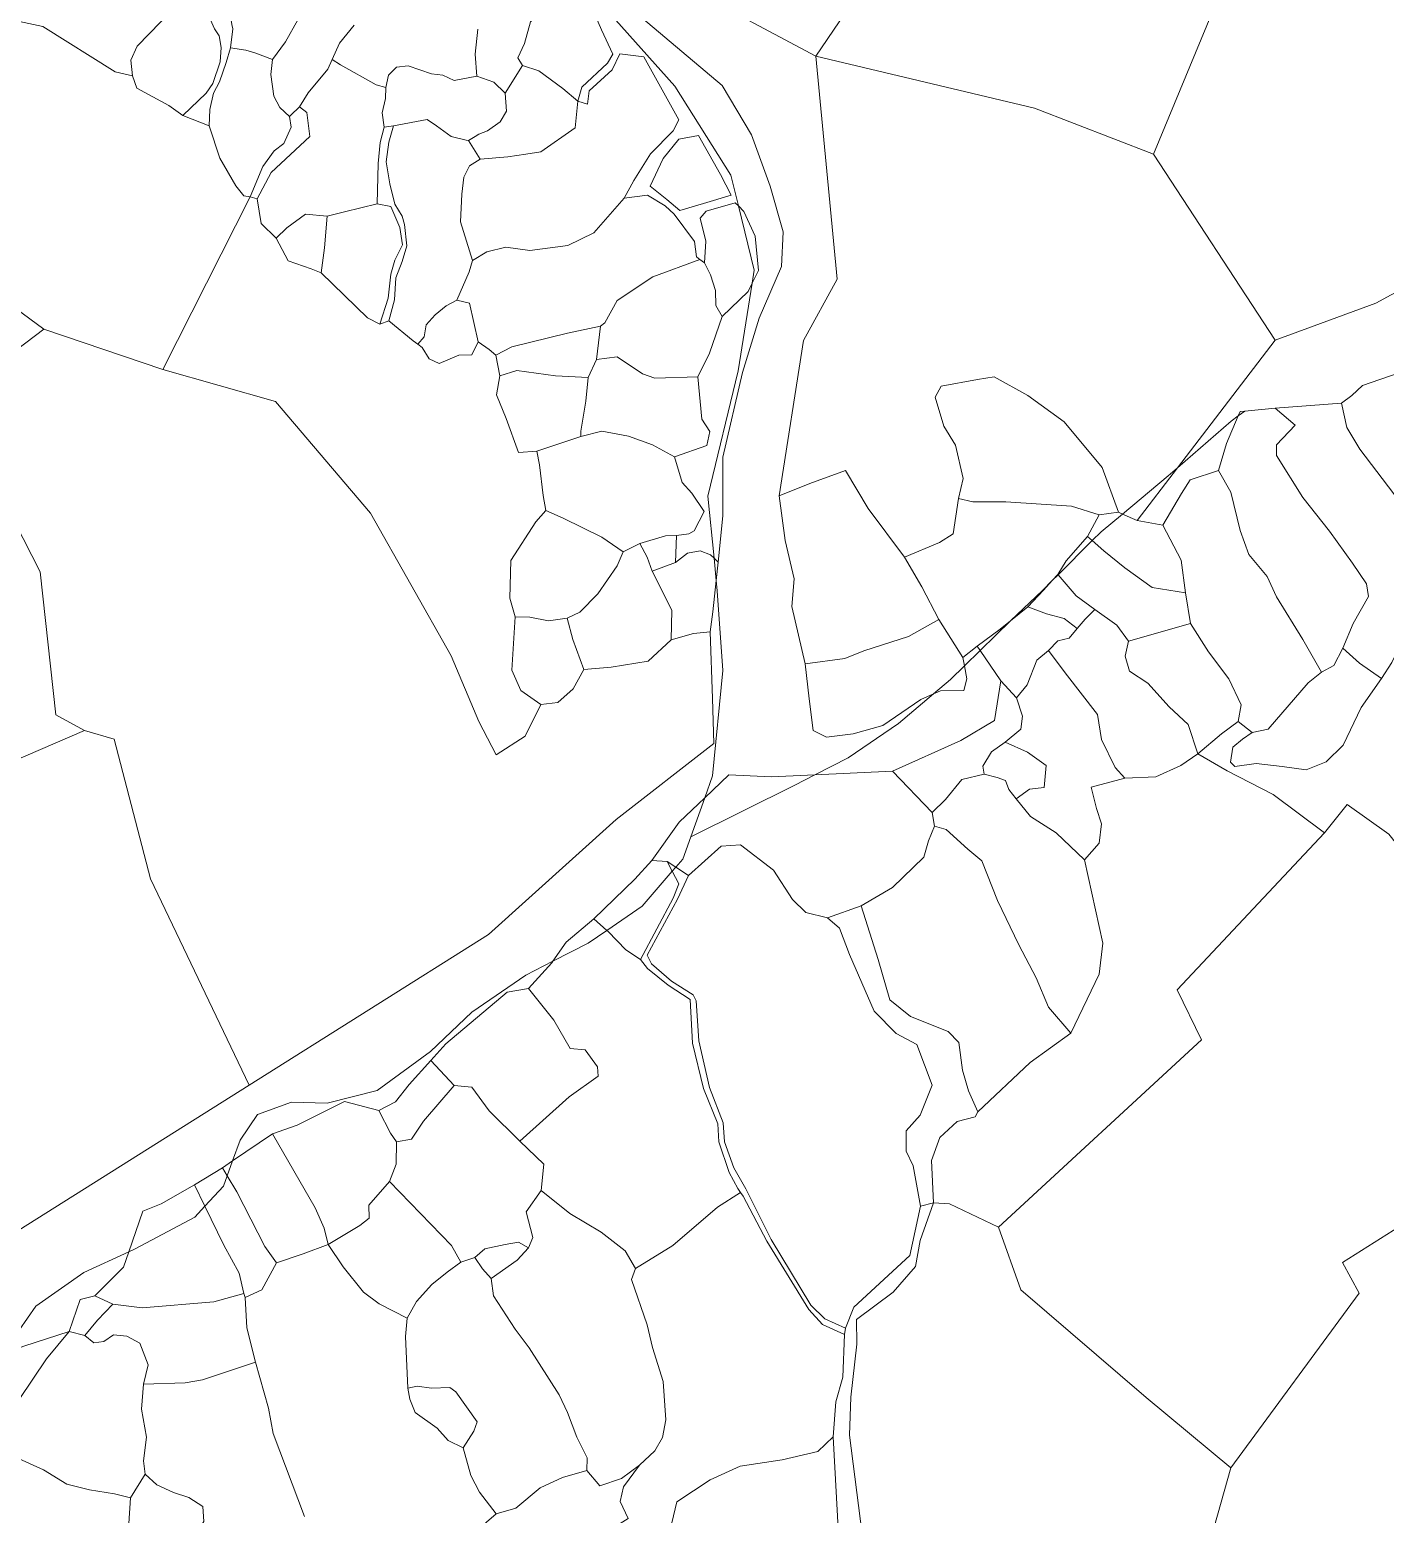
# Model space of a CAD drawing. Header units: metres. Extents: x 542555 to 550520, y 1840485 to 1846995.
# Drawn here: x 546544 to 546737.5, y 1842591.7 to 1842803.5 of the extents above; entities that cross this region are included whole.
import ezdxf

# ---------------------------------------------------------------- set-up
doc = ezdxf.new("R2010")
doc.units = ezdxf.units.M
doc.header["$MEASUREMENT"] = 0
doc.layers.add('Level 30', color=7, linetype='Continuous', lineweight=0)

msp = doc.modelspace()

# ---------------------------------------------------------------- linework, layer by layer
at = {"layer": 'Level 30', "color": 7, "linetype": 'Continuous', "lineweight": 0, "flags": 128}
for points in [[(546668.52, 1842842.14), (546677.95, 1842831.75), (546656.25, 1842799.75), (546619.41, 1842819.42), (546621.26, 1842825.51), (546620.38, 1842830.63), (546609.66, 1842841.12), (546604.89, 1842839.62), (546606.81, 1842849.81), (546633.15, 1842874.03), (546639.4, 1842874.25), (546668.52, 1842842.14)], [(546677.95, 1842831.75), (546695.7, 1842830.9), (546721.05, 1842825.86), (546704.47, 1842785.8), (546687.45, 1842792.35), (546656.25, 1842799.75), (546677.95, 1842831.75)], [(546721.05, 1842825.86), (546761.0459, 1842782.5627), (546762.12, 1842781.4), (546760.23, 1842778.81), (546754.29, 1842774.36), (546746.5999, 1842770.1619), (546736.21, 1842764.49), (546721.84, 1842759.22), (546704.47, 1842785.8), (546721.05, 1842825.86)], [(546573.02, 1842803.67), (546572.69, 1842800.96), (546572.09, 1842798.87), (546571.15, 1842796.1), (546570.26, 1842794.5), (546569.75, 1842792.13), (546569.64, 1842789.84), (546565.88, 1842791.3), (546569.25, 1842794.48), (546570.2, 1842795.86), (546571.24, 1842798.94), (546571.35, 1842800.99), (546571.08, 1842802.65), (546570.43, 1842803.68), (546569.67, 1842805.36), (546566.13, 1842808.18), (546566.97, 1842809.79), (546569.02, 1842807.89), (546570.18, 1842806.65), (546572.79, 1842804.88), (546572.9, 1842804.28), (546573.02, 1842803.67)], [(546622.86, 1842795.34), (546622.3, 1842793.35), (546620.16, 1842795.14), (546616.71, 1842797.67), (546614.39, 1842798.44), (546613.72, 1842799.52), (546614.68, 1842801.55), (546615.53, 1842804.64), (546618.7, 1842807.75), (546620.37, 1842808.84), (546622.36, 1842808.52), (546624.39, 1842806.47), (546625.66, 1842803.5), (546627.3, 1842800.04), (546626.51, 1842798.75), (546622.86, 1842795.34)], [(546566.13, 1842808.18), (546569.67, 1842805.36), (546570.43, 1842803.68), (546571.08, 1842802.65), (546571.35, 1842800.99), (546571.24, 1842798.94), (546570.2, 1842795.86), (546569.25, 1842794.48), (546565.88, 1842791.3), (546563.91, 1842792.71), (546559.34, 1842795.19), (546558.71, 1842796.96), (546558.48, 1842799.21), (546559.38, 1842801.19), (546566.13, 1842808.18)], [(546575.52, 1842779.71), (546563.04, 1842755.05), (546546.06, 1842760.79), (546540.08, 1842765.22), (546529.85, 1842776.9), (546531.8, 1842799.64), (546538.54, 1842805.58), (546545.94, 1842804.02), (546556.25, 1842797.54), (546558.71, 1842796.96), (546559.34, 1842795.19), (546563.91, 1842792.71), (546565.88, 1842791.3), (546569.64, 1842789.84), (546571.16, 1842785.19), (546573.48, 1842781.25), (546574.62, 1842779.84), (546575.52, 1842779.71)], [(546581.14, 1842791.14), (546581.37, 1842789.63), (546580.32, 1842787.29), (546578.93, 1842786.26), (546577.31, 1842784.01), (546575.52, 1842779.71), (546574.62, 1842779.84), (546573.48, 1842781.25), (546571.16, 1842785.19), (546569.64, 1842789.84), (546569.75, 1842792.13), (546570.26, 1842794.5), (546571.15, 1842796.1), (546572.09, 1842798.87), (546572.69, 1842800.96), (546574.89, 1842800.62), (546576.31, 1842800.19), (546578.68, 1842799.31), (546578.44, 1842797.15), (546578.88, 1842794.06), (546579.73, 1842792.45), (546581.14, 1842791.14)], [(546622.3, 1842793.35), (546623.67, 1842792.93), (546623.91, 1842794.83), (546627.19, 1842797.83), (546628.29, 1842800.09), (546631.7, 1842799.67), (546636.71, 1842790.66), (546635.88, 1842789.1), (546632.66, 1842785.82), (546630.27, 1842782.02), (546628.89, 1842779.51), (546624.58, 1842774.54), (546620.84, 1842772.74), (546615.41, 1842772.02), (546612, 1842772.5), (546609.3, 1842771.84), (546607.27, 1842770.62), (546605.55, 1842776.13), (546605.72, 1842780.07), (546606.03, 1842782.5), (546606.82, 1842784.09), (546608.35, 1842785.04), (546612.3, 1842785.4), (546614.87, 1842785.76), (546616.99, 1842786.11), (546621.9, 1842789.52), (546622.3, 1842793.35)], [(546531.8, 1842799.64), (546529.85, 1842776.9), (546540.08, 1842765.22), (546546.06, 1842760.79), (546539.3, 1842755.7), (546531.34, 1842746.21), (546518.7, 1842739.47), (546504.53, 1842735.16), (546497.42, 1842749.48), (546482.52, 1842766.49), (546501.78, 1842782.32), (546508.56, 1842788.26), (546531.8, 1842799.64)], [(546587.23, 1842799.3), (546588.41, 1842798.54), (546593.5, 1842795.69), (546594.89, 1842795.28), (546594.84, 1842793.71), (546594.36, 1842791.69), (546594.62, 1842789.65), (546594.05, 1842787.45), (546593.77, 1842784.43), (546593.66, 1842778.68), (546588.98, 1842777.56), (546586.52, 1842776.92), (546583.41, 1842777.21), (546580.74, 1842775.27), (546579.2, 1842773.77), (546577.08, 1842775.86), (546576.53, 1842779.39), (546578.49, 1842783.15), (546584.05, 1842788.3), (546583.6, 1842791.71), (546582.54, 1842792.53), (546583.8, 1842794.53), (546586.62, 1842797.93), (546587.23, 1842799.3)], [(546607.65, 1842788.29), (546606.7, 1842787.74), (546606.33, 1842787.76), (546604.19, 1842788.32), (546602.13, 1842789.84), (546600.78, 1842790.72), (546595.98, 1842789.84), (546594.62, 1842789.65), (546594.36, 1842791.69), (546594.84, 1842793.71), (546594.89, 1842795.28), (546595.27, 1842797.03), (546596.41, 1842798.18), (546598.05, 1842798.36), (546601.4, 1842797.22), (546603.02, 1842797.06), (546604.62, 1842796.29), (546607.86, 1842796.89), (546610.27, 1842796.03), (546611.89, 1842794.49), (546612.09, 1842791.91), (546611.19, 1842790.41), (546609.4, 1842789.11), (546608.14, 1842788.61), (546607.65, 1842788.29)], [(546612.3, 1842785.4), (546608.35, 1842785.04), (546606.7, 1842787.74), (546607.65, 1842788.29), (546608.14, 1842788.61), (546609.4, 1842789.11), (546611.19, 1842790.41), (546612.09, 1842791.91), (546611.89, 1842794.49), (546614.39, 1842798.44), (546616.71, 1842797.67), (546620.16, 1842795.14), (546622.3, 1842793.35), (546621.9, 1842789.52), (546616.99, 1842786.11), (546614.87, 1842785.76), (546612.3, 1842785.4)], [(546721.84, 1842759.22), (546707.8926, 1842741.0126), (546706.57, 1842739.86), (546700.0158, 1842734.413), (546699.45, 1842734.66), (546697.12, 1842741.06), (546691.72, 1842747.57), (546686.51, 1842751.32), (546681.72, 1842754.02), (546679.31, 1842753.64), (546674.14, 1842752.65), (546673.3, 1842751.1), (546674.52, 1842746.97), (546676.19, 1842744.26), (546677.3, 1842739.51), (546676.62, 1842736.64), (546675.84, 1842731.59), (546673.89, 1842730.36), (546668.92, 1842728.28), (546663.74, 1842735.21), (546660.5, 1842740.64), (546655.4, 1842738.77), (546651.01, 1842737), (546654.51, 1842759.18), (546659.32, 1842767.93), (546656.25, 1842799.75), (546687.45, 1842792.35), (546704.47, 1842785.8), (546721.84, 1842759.22)], [(546578.49, 1842783.15), (546576.53, 1842779.39), (546575.52, 1842779.71), (546577.31, 1842784.01), (546578.93, 1842786.26), (546580.32, 1842787.29), (546581.37, 1842789.63), (546581.14, 1842791.14), (546581.34, 1842791.36), (546582.54, 1842792.53), (546583.6, 1842791.71), (546584.05, 1842788.3), (546578.49, 1842783.15)], [(546595.98, 1842789.84), (546595.29, 1842787.5), (546594.93, 1842784.67), (546595.45, 1842781.56), (546596.15, 1842778.65), (546597.2, 1842776.95), (546597.52, 1842775.73), (546597.88, 1842772.69), (546597.21, 1842770.44), (546596.32, 1842768.11), (546596.13, 1842765), (546595.3, 1842761.98), (546594.01, 1842761.53), (546595.19, 1842765.22), (546595.57, 1842768.65), (546596.17, 1842770.64), (546597.26, 1842772.84), (546596.87, 1842775.32), (546595.58, 1842778.32), (546593.66, 1842778.68), (546593.77, 1842784.43), (546594.05, 1842787.45), (546594.62, 1842789.65), (546595.98, 1842789.84)], [(546606.7, 1842787.74), (546608.35, 1842785.04), (546606.82, 1842784.09), (546606.03, 1842782.5), (546605.72, 1842780.07), (546605.55, 1842776.13), (546607.27, 1842770.62), (546606.75, 1842769), (546605, 1842764.96), (546603.48, 1842764.14), (546601.94, 1842762.86), (546600.65, 1842761.41), (546600.34, 1842759.71), (546599.43, 1842758.66), (546598.79, 1842759.12), (546595.3, 1842761.98), (546596.13, 1842765), (546596.32, 1842768.11), (546597.21, 1842770.44), (546597.88, 1842772.69), (546597.52, 1842775.73), (546597.2, 1842776.95), (546596.15, 1842778.65), (546595.45, 1842781.56), (546594.93, 1842784.67), (546595.29, 1842787.5), (546595.98, 1842789.84), (546600.78, 1842790.72), (546602.13, 1842789.84), (546604.19, 1842788.32), (546606.33, 1842787.76), (546606.7, 1842787.74)], [(546642.64, 1842782.89), (546644.17, 1842779.93), (546640.2, 1842778.72), (546636.83, 1842777.73), (546634.99, 1842779.29), (546632.61, 1842781.21), (546634.46, 1842785.16), (546636.69, 1842787.91), (546639.49, 1842788.46), (546642.64, 1842782.89)], [(546612.6, 1842722.39), (546613.33, 1842719.76), (546612.86, 1842712.14), (546614.17, 1842709.21), (546617.02, 1842707.23), (546614.78, 1842702.71), (546610.64, 1842700.05), (546608.15, 1842704.8), (546604.18, 1842714.18), (546592.69, 1842734.56), (546579.13, 1842750.49), (546563.04, 1842755.05), (546575.52, 1842779.71), (546576.53, 1842779.39), (546577.08, 1842775.86), (546579.2, 1842773.77), (546580.92, 1842770.56), (546584.22, 1842769.39), (546585.63, 1842768.84), (546592.28, 1842762.44), (546594.01, 1842761.53), (546595.3, 1842761.98), (546598.79, 1842759.12), (546599.43, 1842758.66), (546600.07, 1842758.19), (546601.06, 1842756.55), (546602.51, 1842755.92), (546605.31, 1842757.11), (546607.14, 1842757.14), (546608.06, 1842758.98), (546609.63, 1842757.92), (546610.58, 1842757.09), (546611.14, 1842754.15), (546610.69, 1842751.42), (546612.03, 1842748.06), (546613.81, 1842743.2), (546616.43, 1842743.39), (546616.82, 1842741.43), (546617.35, 1842737.05), (546617.72, 1842734.94), (546616.28, 1842733.31), (546612.74, 1842727.79), (546612.6, 1842722.39)], [(546626.13, 1842761.72), (546625.5, 1842761.24), (546620.82, 1842760.21), (546612.87, 1842758.27), (546610.58, 1842757.09), (546609.63, 1842757.92), (546608.06, 1842758.98), (546606.84, 1842764.53), (546605, 1842764.96), (546606.75, 1842769), (546607.27, 1842770.62), (546609.3, 1842771.84), (546612, 1842772.5), (546615.41, 1842772.02), (546620.84, 1842772.74), (546624.58, 1842774.54), (546628.89, 1842779.51), (546632.23, 1842779.94), (546634.74, 1842778.39), (546636.05, 1842777.22), (546638.95, 1842773.3), (546639.21, 1842771.11), (546639.72, 1842770.72), (546632.99, 1842768.26), (546627.92, 1842764.88), (546626.13, 1842761.72)], [(546647.46, 1842769.21), (546647.1609, 1842767.3424), (546646.58, 1842766.2), (546642.89, 1842762.62), (546641.99, 1842764.17), (546641.93, 1842766.34), (546641.23, 1842768.57), (546640.35, 1842770.28), (546640.56, 1842773.38), (546639.74, 1842776.64), (546640.58, 1842777.66), (546644.76, 1842778.84), (546645.1963, 1842778.4072), (546647.46, 1842769.21)], [(546579.2, 1842773.77), (546580.74, 1842775.27), (546583.41, 1842777.21), (546586.52, 1842776.92), (546586.11, 1842772.42), (546585.63, 1842768.84), (546584.22, 1842769.39), (546580.92, 1842770.56), (546579.2, 1842773.77)], [(546593.66, 1842778.68), (546595.58, 1842778.32), (546596.87, 1842775.32), (546597.26, 1842772.84), (546596.17, 1842770.64), (546595.57, 1842768.65), (546595.19, 1842765.22), (546594.01, 1842761.53), (546592.28, 1842762.44), (546585.63, 1842768.84), (546586.11, 1842772.42), (546586.52, 1842776.92), (546588.98, 1842777.56), (546593.66, 1842778.68)], [(546648.08, 1842769.15), (546647.1609, 1842767.3424), (546647.46, 1842769.21), (546645.1963, 1842778.4072), (546646, 1842777.61), (546647.58, 1842774.09), (546648.08, 1842769.15)], [(546641.06, 1842757.36), (546639.39, 1842754.02), (546633.27, 1842753.81), (546631.53, 1842754.43), (546627.9, 1842756.86), (546624.94, 1842756.49), (546625.5, 1842761.24), (546626.13, 1842761.72), (546627.92, 1842764.88), (546632.99, 1842768.26), (546639.72, 1842770.72), (546640.35, 1842770.28), (546641.23, 1842768.57), (546641.93, 1842766.34), (546641.99, 1842764.17), (546642.89, 1842762.62), (546641.06, 1842757.36)], [(546642.89, 1842762.62), (546646.58, 1842766.2), (546647.1609, 1842767.3424), (546645.16, 1842754.85), (546640.85, 1842736.95), (546641.7213, 1842728.1059), (546641.21, 1842728.58), (546639.76, 1842729.16), (546637.93, 1842728.82), (546636.21, 1842727.51), (546636.39, 1842731.34), (546638.12, 1842731.58), (546638.87, 1842732), (546640.34, 1842734.77), (546638.57, 1842737.39), (546637.18, 1842738.94), (546636.09, 1842742.58), (546640.71, 1842744.2), (546641.11, 1842746.21), (546639.96, 1842747.98), (546639.39, 1842754.02), (546641.06, 1842757.36), (546642.89, 1842762.62)], [(546600.07, 1842758.19), (546599.43, 1842758.66), (546600.34, 1842759.71), (546600.65, 1842761.41), (546601.94, 1842762.86), (546603.48, 1842764.14), (546605, 1842764.96), (546606.84, 1842764.53), (546608.06, 1842758.98), (546607.14, 1842757.14), (546605.31, 1842757.11), (546602.51, 1842755.92), (546601.06, 1842756.55), (546600.07, 1842758.19)], [(546625.5, 1842761.24), (546624.94, 1842756.49), (546623.76, 1842753.88), (546619.08, 1842754.15), (546613.56, 1842754.9), (546611.14, 1842754.15), (546610.58, 1842757.09), (546612.87, 1842758.27), (546620.82, 1842760.21), (546625.5, 1842761.24)], [(546640.71, 1842744.2), (546636.09, 1842742.58), (546632.94, 1842744.27), (546629.53, 1842745.55), (546625.71, 1842746.22), (546622.73, 1842745.5), (546622.73, 1842746.26), (546623.42, 1842750.51), (546623.76, 1842753.88), (546624.94, 1842756.49), (546627.9, 1842756.86), (546631.53, 1842754.43), (546633.27, 1842753.81), (546639.39, 1842754.02), (546639.96, 1842747.98), (546641.11, 1842746.21), (546640.71, 1842744.2)], [(546611.14, 1842754.15), (546613.56, 1842754.9), (546619.08, 1842754.15), (546623.76, 1842753.88), (546623.42, 1842750.51), (546622.73, 1842746.26), (546622.73, 1842745.5), (546616.43, 1842743.39), (546613.81, 1842743.2), (546612.03, 1842748.06), (546610.69, 1842751.42), (546611.14, 1842754.15)], [(546699.45, 1842734.66), (546696.68, 1842734.3), (546692.77, 1842735.56), (546683.39, 1842736.18), (546678.68, 1842736.18), (546676.62, 1842736.64), (546677.3, 1842739.51), (546676.19, 1842744.26), (546674.52, 1842746.97), (546673.3, 1842751.1), (546674.14, 1842752.65), (546679.31, 1842753.64), (546681.72, 1842754.02), (546686.51, 1842751.32), (546691.72, 1842747.57), (546697.12, 1842741.06), (546699.45, 1842734.66)], [(546743.22, 1842717.67), (546741.21, 1842718.72), (546741.93, 1842723.76), (546743.8, 1842730.41), (546738.77, 1842737.31), (546733.92, 1842743.69), (546732.04, 1842746.75), (546731.3, 1842750.22), (546732.75, 1842751.33), (546734.29, 1842752.77), (546739.38, 1842754.5), (546739.73, 1842752.18), (546740.76, 1842749.79), (546744.34, 1842745.52), (546747.07, 1842740.24), (546750.17, 1842734.94), (546748.25, 1842732.18), (546748.21, 1842726.94), (546747.91, 1842724.13), (546745.82, 1842719.39), (546743.22, 1842717.67)], [(546732.95, 1842718.79), (546731.49, 1842715.28), (546730.19, 1842712.81), (546728.43, 1842711.86), (546725.76, 1842716.53), (546722.03, 1842722.62), (546720.68, 1842725.51), (546718.06, 1842728.65), (546716.83, 1842732.05), (546715.48, 1842737.55), (546713.73, 1842740.65), (546714.86, 1842744.47), (546716.5586, 1842748.4219), (546717.4729, 1842749.0926), (546721.83, 1842749.51), (546724.66, 1842747.11), (546721.99, 1842744.27), (546722.01, 1842742.75), (546725.78, 1842736.77), (546729.58, 1842731.98), (546732.85, 1842727.4), (546734.85, 1842724.45), (546735.13, 1842722.66), (546732.95, 1842718.79)], [(546716.5586, 1842748.4219), (546716.82, 1842749.03), (546717.4729, 1842749.0926), (546716.5586, 1842748.4219)], [(546741.93, 1842723.76), (546741.21, 1842718.72), (546738.46, 1842713.23), (546737.02, 1842710.94), (546733.86, 1842713.12), (546731.49, 1842715.28), (546732.95, 1842718.79), (546735.13, 1842722.66), (546734.85, 1842724.45), (546732.85, 1842727.4), (546729.58, 1842731.98), (546725.78, 1842736.77), (546722.01, 1842742.75), (546721.99, 1842744.27), (546724.66, 1842747.11), (546721.83, 1842749.51), (546731.3, 1842750.22), (546732.04, 1842746.75), (546733.92, 1842743.69), (546738.77, 1842737.31), (546743.8, 1842730.41), (546741.93, 1842723.76)], [(546714.86, 1842744.47), (546713.73, 1842740.65), (546709.7, 1842739.29), (546708.43, 1842737.37), (546705.79, 1842732.83), (546702.13, 1842733.49), (546707.8926, 1842741.0126), (546715.52, 1842747.66), (546716.5586, 1842748.4219), (546714.86, 1842744.47)], [(546523.71, 1842690.88), (546518.46, 1842685.53), (546515.19, 1842691.02), (546512.59, 1842696.83), (546507.79, 1842710.94), (546505.18, 1842724.41), (546504.53, 1842735.16), (546518.7, 1842739.47), (546531.34, 1842746.21), (546541.91, 1842733.27), (546545.55, 1842726.18), (546547.79, 1842705.74), (546551.87, 1842703.52), (546535.05, 1842696.28), (546523.71, 1842690.88)], [(546638.12, 1842731.58), (546636.39, 1842731.34), (546634.81, 1842731.3), (546631.13, 1842730.21), (546628.76, 1842729.03), (546625.71, 1842731.1), (546620.18, 1842733.84), (546617.72, 1842734.94), (546617.35, 1842737.05), (546616.82, 1842741.43), (546616.43, 1842743.39), (546622.73, 1842745.5), (546625.71, 1842746.22), (546629.53, 1842745.55), (546632.94, 1842744.27), (546636.09, 1842742.58), (546637.18, 1842738.94), (546638.57, 1842737.39), (546640.34, 1842734.77), (546638.87, 1842732), (546638.12, 1842731.58)], [(546660.4, 1842713.79), (546654.75, 1842713.02), (546652.81, 1842721.23), (546653.15, 1842725.17), (546651.86, 1842730.63), (546651.01, 1842737), (546655.4, 1842738.77), (546660.5, 1842740.64), (546663.74, 1842735.21), (546668.92, 1842728.28), (546671.4, 1842724.05), (546673.82, 1842719.36), (546669.46, 1842716.92), (546663.12, 1842714.9), (546660.4, 1842713.79)], [(546707.8926, 1842741.0126), (546702.13, 1842733.49), (546700.0158, 1842734.413), (546706.57, 1842739.86), (546707.8926, 1842741.0126)], [(546713.73, 1842740.65), (546715.48, 1842737.55), (546716.83, 1842732.05), (546718.06, 1842728.65), (546720.68, 1842725.51), (546722.03, 1842722.62), (546725.76, 1842716.53), (546728.43, 1842711.86), (546726.53, 1842710.33), (546720.84, 1842703.71), (546718.52, 1842703.24), (546716.54, 1842704.81), (546716.97, 1842707.21), (546715.22, 1842710.88), (546712.3, 1842714.74), (546709.74, 1842718.8), (546709.02, 1842723.17), (546708.42, 1842727.84), (546705.79, 1842732.83), (546708.43, 1842737.37), (546709.7, 1842739.29), (546713.73, 1842740.65)], [(546696.68, 1842734.3), (546695.05, 1842731.21), (546691.98, 1842727.75), (546690.8, 1842725.8), (546690.0017, 1842724.9117), (546688.59, 1842723.5), (546684.0445, 1842719.1527), (546682.58, 1842717.97), (546679.3, 1842715.58), (546677.26, 1842713.95), (546673.82, 1842719.36), (546671.4, 1842724.05), (546668.92, 1842728.28), (546673.89, 1842730.36), (546675.84, 1842731.59), (546676.62, 1842736.64), (546678.68, 1842736.18), (546683.39, 1842736.18), (546692.77, 1842735.56), (546696.68, 1842734.3)], [(546617.72, 1842734.94), (546620.18, 1842733.84), (546625.71, 1842731.1), (546628.76, 1842729.03), (546627.89, 1842727.02), (546625.15, 1842723.03), (546622.56, 1842720.43), (546620.78, 1842719.56), (546618.09, 1842719.19), (546615.42, 1842719.7), (546613.33, 1842719.76), (546612.6, 1842722.39), (546612.74, 1842727.79), (546616.28, 1842733.31), (546617.72, 1842734.94)], [(546699.45, 1842734.66), (546700.0158, 1842734.413), (546696.98, 1842731.89), (546695.7167, 1842730.6267), (546695.05, 1842731.21), (546696.68, 1842734.3), (546699.45, 1842734.66)], [(546697.37, 1842729.18), (546695.7167, 1842730.6267), (546696.98, 1842731.89), (546700.0158, 1842734.413), (546702.13, 1842733.49), (546705.79, 1842732.83), (546708.42, 1842727.84), (546709.02, 1842723.17), (546704.26, 1842723.92), (546700.34, 1842726.73), (546697.37, 1842729.18)], [(546632.91, 1842726.26), (546635.71, 1842720.71), (546635.6, 1842716.47), (546632.34, 1842713.42), (546627.04, 1842712.57), (546623.12, 1842712.23), (546621.55, 1842716.49), (546620.78, 1842719.56), (546622.56, 1842720.43), (546625.15, 1842723.03), (546627.89, 1842727.02), (546628.76, 1842729.03), (546631.13, 1842730.21), (546632.2, 1842728.26), (546632.91, 1842726.26)], [(546636.39, 1842731.34), (546636.21, 1842727.51), (546632.91, 1842726.26), (546632.2, 1842728.26), (546631.13, 1842730.21), (546634.81, 1842731.3), (546636.39, 1842731.34)], [(546695.05, 1842731.21), (546695.7167, 1842730.6267), (546690.8413, 1842725.7513), (546690.8, 1842725.8), (546691.98, 1842727.75), (546695.05, 1842731.21)], [(546709.02, 1842723.17), (546709.74, 1842718.8), (546700.89, 1842716.29), (546699.22, 1842718.58), (546696.07, 1842720.8), (546693.4, 1842722.73), (546690.8413, 1842725.7513), (546695.7167, 1842730.6267), (546697.37, 1842729.18), (546700.34, 1842726.73), (546704.26, 1842723.92), (546709.02, 1842723.17)], [(546642.0352, 1842724.9197), (546641.57, 1842720.45), (546641.17, 1842717.59), (546638.79, 1842717.35), (546635.6, 1842716.47), (546635.71, 1842720.71), (546632.91, 1842726.26), (546636.21, 1842727.51), (546637.93, 1842728.82), (546639.76, 1842729.16), (546641.21, 1842728.58), (546641.7213, 1842728.1059), (546642.0352, 1842724.9197)], [(546642.31, 1842727.56), (546642.0352, 1842724.9197), (546641.7213, 1842728.1059), (546642.31, 1842727.56)], [(546690.8413, 1842725.7513), (546693.4, 1842722.73), (546696.07, 1842720.8), (546694.68, 1842719.43), (546693.54, 1842718.1), (546691.7, 1842719.53), (546689.16, 1842720.16), (546686.53, 1842721.16), (546688.76, 1842723.53), (546690.0017, 1842724.9117), (546690.8413, 1842725.7513)], [(546688.76, 1842723.53), (546686.53, 1842721.16), (546684.0445, 1842719.1527), (546688.59, 1842723.5), (546690.0017, 1842724.9117), (546688.76, 1842723.53)], [(546619.41, 1842707.5), (546617.02, 1842707.23), (546614.17, 1842709.21), (546612.86, 1842712.14), (546613.33, 1842719.76), (546615.42, 1842719.7), (546618.09, 1842719.19), (546620.78, 1842719.56), (546621.55, 1842716.49), (546623.12, 1842712.23), (546621.61, 1842709.45), (546619.41, 1842707.5)], [(546686.53, 1842721.16), (546689.16, 1842720.16), (546691.7, 1842719.53), (546693.54, 1842718.1), (546692.4, 1842716.68), (546690.79, 1842716.33), (546689.45, 1842714.94), (546687.78, 1842713.57), (546686.41, 1842710.06), (546684.9, 1842708.17), (546682.65, 1842710.62), (546679.7201, 1842714.958), (546681.94, 1842717.14), (546684.0445, 1842719.1527), (546686.53, 1842721.16)], [(546700.89, 1842716.29), (546700.42, 1842714.13), (546701.05, 1842711.99), (546703.65, 1842710.27), (546706.68, 1842706.89), (546709.42, 1842704.37), (546710.78, 1842700.21), (546708.38, 1842698.55), (546704.79, 1842696.93), (546700.37, 1842696.74), (546698.97, 1842698.23), (546697.05, 1842702.23), (546696.44, 1842705.83), (546691.83, 1842711.74), (546689.45, 1842714.94), (546690.79, 1842716.33), (546692.4, 1842716.68), (546693.54, 1842718.1), (546694.68, 1842719.43), (546696.07, 1842720.8), (546699.22, 1842718.58), (546700.89, 1842716.29)], [(546677.26, 1842713.95), (546677.4793, 1842712.7554), (546675.49, 1842710.8), (546673.0739, 1842708.7584), (546671.23, 1842707.97), (546665.84, 1842704.26), (546661.58, 1842703.03), (546657.78, 1842702.56), (546655.87, 1842703.52), (546655.31, 1842708.03), (546654.75, 1842713.02), (546660.4, 1842713.79), (546663.12, 1842714.9), (546669.46, 1842716.92), (546673.82, 1842719.36), (546677.26, 1842713.95)], [(546679.3, 1842715.58), (546682.58, 1842717.97), (546684.0445, 1842719.1527), (546681.94, 1842717.14), (546679.7201, 1842714.958), (546679.3, 1842715.58)], [(546709.74, 1842718.8), (546712.3, 1842714.74), (546715.22, 1842710.88), (546716.97, 1842707.21), (546716.54, 1842704.81), (546714.14, 1842703.07), (546710.78, 1842700.21), (546709.42, 1842704.37), (546706.68, 1842706.89), (546703.65, 1842710.27), (546701.05, 1842711.99), (546700.42, 1842714.13), (546700.89, 1842716.29), (546709.74, 1842718.8)], [(546679.3, 1842715.58), (546679.7201, 1842714.958), (546677.4793, 1842712.7554), (546677.26, 1842713.95), (546679.3, 1842715.58)], [(546717.18, 1842702.28), (546718.52, 1842703.24), (546720.84, 1842703.71), (546726.53, 1842710.33), (546728.43, 1842711.86), (546730.19, 1842712.81), (546731.49, 1842715.28), (546733.86, 1842713.12), (546737.02, 1842710.94), (546734.11, 1842706.81), (546731.55, 1842701.41), (546729.12, 1842699.04), (546726.24, 1842697.89), (546722.8, 1842698.4), (546719.09, 1842698.82), (546716.07, 1842698.39), (546715.43, 1842698.99), (546715.8, 1842701.15), (546717.18, 1842702.28)], [(546679.7201, 1842714.958), (546682.65, 1842710.62), (546681.78, 1842704.96), (546676.96, 1842702.1), (546667.22, 1842697.72), (546656.1199, 1842697.1878), (546660.86, 1842699.62), (546668.07, 1842704.53), (546673.0739, 1842708.7584), (546674.06, 1842709.18), (546677.4, 1842709.21), (546677.82, 1842710.9), (546677.4793, 1842712.7554), (546679.7201, 1842714.958)], [(546689.45, 1842714.94), (546691.83, 1842711.74), (546696.44, 1842705.83), (546697.05, 1842702.23), (546698.97, 1842698.23), (546700.37, 1842696.74), (546695.55, 1842695.42), (546696.31, 1842692.38), (546697.04, 1842690.19), (546696.68, 1842687.45), (546694.59, 1842685.08), (546690.54, 1842688.92), (546686.88, 1842691.24), (546684.87, 1842693.77), (546686.76, 1842695.14), (546688.84, 1842695.38), (546689.15, 1842698.54), (546686.45, 1842700.44), (546683.3, 1842701.84), (546685.51, 1842703.73), (546685.76, 1842705.56), (546684.9, 1842708.17), (546686.41, 1842710.06), (546687.78, 1842713.57), (546689.45, 1842714.94)], [(546677.4793, 1842712.7554), (546677.82, 1842710.9), (546677.4, 1842709.21), (546674.06, 1842709.18), (546673.0739, 1842708.7584), (546675.49, 1842710.8), (546677.4793, 1842712.7554)], [(546685.51, 1842703.73), (546683.3, 1842701.84), (546681.35, 1842700.5), (546680.1, 1842698.41), (546680.3, 1842697.28), (546677.11, 1842696.51), (546674.77, 1842693.69), (546672.88, 1842691.84), (546667.22, 1842697.72), (546676.96, 1842702.1), (546681.78, 1842704.96), (546682.65, 1842710.62), (546684.9, 1842708.17), (546685.76, 1842705.56), (546685.51, 1842703.73)], [(546551.87, 1842703.52), (546556.12, 1842702.31), (546561.29, 1842682.34), (546575.36, 1842652.89), (546542.51, 1842632.21), (546531.83, 1842638.42), (546523.8, 1842644.45), (546533.05, 1842655.81), (546531.79, 1842666.78), (546524.81, 1842675.91), (546518.46, 1842685.53), (546523.71, 1842690.88), (546535.05, 1842696.28), (546551.87, 1842703.52)], [(546683.3, 1842701.84), (546686.45, 1842700.44), (546689.15, 1842698.54), (546688.84, 1842695.38), (546686.76, 1842695.14), (546684.87, 1842693.77), (546683.79, 1842695.1), (546683.32, 1842696.41), (546682.12, 1842696.8), (546680.3, 1842697.28), (546680.1, 1842698.41), (546681.35, 1842700.5), (546683.3, 1842701.84)], [(546711.33, 1842659.38), (546682.31, 1842632.64), (546675.32, 1842635.97), (546673.04, 1842636.12), (546672.76, 1842642.14), (546673.95, 1842645.45), (546676.43, 1842647.74), (546679.01, 1842648.38), (546679.37, 1842649.1), (546686.86, 1842656.16), (546692.65, 1842660.35), (546696.72, 1842668.75), (546697.23, 1842673.18), (546694.59, 1842685.08), (546696.68, 1842687.45), (546697.04, 1842690.19), (546696.31, 1842692.38), (546695.55, 1842695.42), (546700.37, 1842696.74), (546704.79, 1842696.93), (546708.38, 1842698.55), (546710.78, 1842700.21), (546714.95, 1842697.75), (546721.54, 1842694.37), (546728.87, 1842688.9), (546707.82, 1842666.5), (546711.33, 1842659.38)], [(546672.88, 1842691.84), (546673.2, 1842689.86), (546672.34, 1842687.79), (546671.67, 1842685.44), (546667.2, 1842681.13), (546662.75, 1842678.52), (546657.92, 1842676.81), (546654.82, 1842677.54), (546652.92, 1842679.39), (546650.2, 1842683.59), (546645.48, 1842687.21), (546642.73, 1842687.03), (546638.09, 1842682.84), (546636.263, 1842684.0222), (546637.25, 1842685.17), (546638.4, 1842688.36), (546653.24, 1842695.71), (546656.1199, 1842697.1878), (546667.22, 1842697.72), (546672.88, 1842691.84)], [(546643.85, 1842697.2), (546649.91, 1842696.89), (546656.1199, 1842697.1878), (546653.24, 1842695.71), (546638.4, 1842688.36), (546640.3943, 1842693.9095), (546643.85, 1842697.2)], [(546696.72, 1842668.75), (546692.65, 1842660.35), (546689.47, 1842664.03), (546687.73, 1842668.23), (546685.21, 1842672.92), (546682.2, 1842679.26), (546679.97, 1842684.9), (546677.97, 1842686.57), (546674.87, 1842689.4), (546673.2, 1842689.86), (546672.88, 1842691.84), (546674.77, 1842693.69), (546677.11, 1842696.51), (546680.3, 1842697.28), (546682.12, 1842696.8), (546683.32, 1842696.41), (546683.79, 1842695.1), (546684.87, 1842693.77), (546686.88, 1842691.24), (546690.54, 1842688.92), (546694.59, 1842685.08), (546697.23, 1842673.18), (546696.72, 1842668.75)], [(546636.74, 1842690.43), (546640.3943, 1842693.9095), (546638.4, 1842688.36), (546637.25, 1842685.17), (546636.263, 1842684.0222), (546635.03, 1842684.82), (546632.84, 1842684.95), (546636.74, 1842690.43)], [(546733.83, 1842623.23), (546715.5, 1842598.3), (546703.39, 1842608.32), (546685.51, 1842623.68), (546682.31, 1842632.64), (546711.33, 1842659.38), (546707.82, 1842666.5), (546728.87, 1842688.9), (546732.12, 1842692.98), (546738.07, 1842688.73), (546747.55, 1842676.72), (546758.72, 1842660.14), (546758.859, 1842659.9282), (546755.81, 1842652.04), (546756.96, 1842645.79), (546759.04, 1842640.33), (546760.7578, 1842636.3566), (546741.37, 1842633.9), (546731.42, 1842627.58), (546733.83, 1842623.23)], [(546673.2, 1842689.86), (546674.87, 1842689.4), (546677.97, 1842686.57), (546679.97, 1842684.9), (546682.2, 1842679.26), (546685.21, 1842672.92), (546687.73, 1842668.23), (546689.47, 1842664.03), (546692.65, 1842660.35), (546686.86, 1842656.16), (546679.37, 1842649.1), (546678.06, 1842652.12), (546677.18, 1842655.07), (546676.69, 1842658.98), (546675.14, 1842660.56), (546669.78, 1842662.72), (546666.84, 1842665.1), (546665.16, 1842670.86), (546662.75, 1842678.52), (546667.2, 1842681.13), (546671.67, 1842685.44), (546672.34, 1842687.79), (546673.2, 1842689.86)], [(546670.15, 1842641.41), (546671.22, 1842635.66), (546669.69, 1842628.59), (546661.7, 1842621.21), (546660.5, 1842618.21), (546657.52, 1842619.56), (546655.52, 1842621.52), (546649.88, 1842630.87), (546646.27, 1842638.1), (546644.55, 1842641.11), (546643.24, 1842644.84), (546643.04, 1842647.52), (546641.1, 1842652.57), (546639.54, 1842659.25), (546639.17, 1842664.94), (546638.77, 1842665.8), (546635.66, 1842667.74), (546632.78, 1842670.23), (546632.2, 1842671.45), (546636.53, 1842679.45), (546638.09, 1842682.84), (546642.73, 1842687.03), (546645.48, 1842687.21), (546650.2, 1842683.59), (546652.92, 1842679.39), (546654.82, 1842677.54), (546657.92, 1842676.81), (546659.65, 1842675.3), (546661.08, 1842671.55), (546664.58, 1842663.46), (546667.7, 1842660.28), (546670.68, 1842658.73), (546672.86, 1842652.89), (546671.17, 1842648.61), (546669.13, 1842646.37), (546669.14, 1842643.48), (546670.15, 1842641.41)], [(546635.03, 1842684.82), (546635.7617, 1842683.4393), (546631.48, 1842678.46), (546626.4323, 1842675.0036), (546624.58, 1842676.63), (546630.43, 1842682.29), (546632.84, 1842684.95), (546635.03, 1842684.82)], [(546635.7617, 1842683.4393), (546636.71, 1842681.65), (546635.89, 1842679.59), (546631.23, 1842670.83), (546629.12, 1842672.2), (546626.63, 1842674.83), (546626.4323, 1842675.0036), (546631.48, 1842678.46), (546635.7617, 1842683.4393)], [(546660.5, 1842618.21), (546660.34, 1842617.34), (546657.22, 1842618.75), (546655.24, 1842620.87), (546649.28, 1842630.66), (546645.87, 1842637.05), (546645.48, 1842637.57), (546645.13, 1842638.15), (546643.87, 1842640.43), (546642.4, 1842644.81), (546642.29, 1842647.39), (546640.2, 1842652.42), (546638.66, 1842658.9), (546638.34, 1842665.13), (546635.17, 1842667.2), (546632.21, 1842669.54), (546631.23, 1842670.83), (546635.89, 1842679.59), (546636.71, 1842681.65), (546635.7617, 1842683.4393), (546636.263, 1842684.0222), (546638.09, 1842682.84), (546636.53, 1842679.45), (546632.2, 1842671.45), (546632.78, 1842670.23), (546635.66, 1842667.74), (546638.77, 1842665.8), (546639.17, 1842664.94), (546639.54, 1842659.25), (546641.1, 1842652.57), (546643.04, 1842647.52), (546643.24, 1842644.84), (546644.55, 1842641.11), (546646.27, 1842638.1), (546649.88, 1842630.87), (546655.52, 1842621.52), (546657.52, 1842619.56), (546660.5, 1842618.21)], [(546635.03, 1842684.82), (546636.263, 1842684.0222), (546635.7617, 1842683.4393), (546635.03, 1842684.82)], [(546662.75, 1842678.52), (546665.16, 1842670.86), (546666.84, 1842665.1), (546669.78, 1842662.72), (546675.14, 1842660.56), (546676.69, 1842658.98), (546677.18, 1842655.07), (546678.06, 1842652.12), (546679.37, 1842649.1), (546679.01, 1842648.38), (546676.43, 1842647.74), (546673.95, 1842645.45), (546672.76, 1842642.14), (546673.04, 1842636.12), (546671.22, 1842635.66), (546670.15, 1842641.41), (546669.14, 1842643.48), (546669.13, 1842646.37), (546671.17, 1842648.61), (546672.86, 1842652.89), (546670.68, 1842658.73), (546667.7, 1842660.28), (546664.58, 1842663.46), (546661.08, 1842671.55), (546659.65, 1842675.3), (546657.92, 1842676.81), (546662.75, 1842678.52)], [(546635.86, 1842630.03), (546630.52, 1842626.75), (546629.06, 1842629.26), (546625.6, 1842631.92), (546621.12, 1842634.6), (546617.06, 1842637.87), (546617.42, 1842641.65), (546614, 1842644.92), (546621.05, 1842651.23), (546625.19, 1842654.2), (546625.09, 1842655.53), (546623.35, 1842657.93), (546621.17, 1842658.16), (546618.88, 1842662.19), (546615.23, 1842666.71), (546618.58, 1842670.37), (546618.7299, 1842670.5871), (546623.74, 1842673.16), (546626.4323, 1842675.0036), (546626.63, 1842674.83), (546629.12, 1842672.2), (546631.23, 1842670.83), (546632.21, 1842669.54), (546635.17, 1842667.2), (546638.34, 1842665.13), (546638.66, 1842658.9), (546640.2, 1842652.42), (546642.29, 1842647.39), (546642.4, 1842644.81), (546643.87, 1842640.43), (546645.13, 1842638.15), (546645.48, 1842637.57), (546642.21, 1842635.51), (546635.86, 1842630.03)], [(546624.58, 1842676.63), (546626.4323, 1842675.0036), (546623.74, 1842673.16), (546618.7299, 1842670.5871), (546620.61, 1842673.31), (546624.58, 1842676.63)], [(546618.7299, 1842670.5871), (546618.58, 1842670.37), (546615.23, 1842666.71), (546612.2, 1842666.18), (546603.43, 1842658.82), (546601.29, 1842656.41), (546598.19, 1842652.98), (546596.27, 1842650.55), (546593.87, 1842649.31), (546588.99, 1842650.56), (546582.24, 1842647.2), (546578.68, 1842645.94), (546573.007, 1842642.0941), (546574.07, 1842645.04), (546576.54, 1842648.73), (546581.41, 1842650.49), (546586.48, 1842650.35), (546593.63, 1842652.16), (546601.25, 1842657.73), (546607.14, 1842663.31), (546614.88, 1842668.61), (546618.7299, 1842670.5871)], [(546621.05, 1842651.23), (546614, 1842644.92), (546609.63, 1842649.22), (546607.14, 1842652.62), (546604.63, 1842652.86), (546601.29, 1842656.41), (546603.43, 1842658.82), (546612.2, 1842666.18), (546615.23, 1842666.71), (546618.88, 1842662.19), (546621.17, 1842658.16), (546623.35, 1842657.93), (546625.09, 1842655.53), (546625.19, 1842654.2), (546621.05, 1842651.23)], [(546598.54, 1842645.2), (546596.4, 1842644.82), (546595.56, 1842646.04), (546593.87, 1842649.31), (546596.27, 1842650.55), (546598.19, 1842652.98), (546601.29, 1842656.41), (546604.63, 1842652.86), (546600.25, 1842647.78), (546598.54, 1842645.2)], [(546617.42, 1842641.65), (546617.06, 1842637.87), (546614.92, 1842634.84), (546615.85, 1842631.15), (546615.23, 1842629.67), (546613.81, 1842630.5), (546611.9, 1842630.15), (546609.02, 1842629.55), (546607.57, 1842628.33), (546605.6, 1842627.63), (546604.23, 1842630.02), (546595.38, 1842639.16), (546596.35, 1842641.63), (546596.4, 1842644.82), (546598.54, 1842645.2), (546600.25, 1842647.78), (546604.63, 1842652.86), (546607.14, 1842652.62), (546609.63, 1842649.22), (546614, 1842644.92), (546617.42, 1842641.65)], [(546593.87, 1842649.31), (546595.56, 1842646.04), (546596.4, 1842644.82), (546596.35, 1842641.63), (546595.38, 1842639.16), (546592.47, 1842635.77), (546592.5, 1842633.93), (546591.16, 1842632.86), (546586.64, 1842630.18), (546586.08, 1842632.48), (546584.77, 1842635.41), (546578.68, 1842645.94), (546582.24, 1842647.2), (546588.99, 1842650.56), (546593.87, 1842649.31)], [(546583.06, 1842628.83), (546579.26, 1842627.54), (546577.61, 1842629.88), (546573.62, 1842637.68), (546572.2461, 1842639.9855), (546573.007, 1842642.0941), (546578.68, 1842645.94), (546584.77, 1842635.41), (546586.08, 1842632.48), (546586.64, 1842630.18), (546583.06, 1842628.83)], [(546571.57, 1842641.12), (546572.2461, 1842639.9855), (546571.71, 1842638.5), (546569.0398, 1842635.6154), (546567.56, 1842638.66), (546571.57, 1842641.12)], [(546571.57, 1842641.12), (546573.007, 1842642.0941), (546572.2461, 1842639.9855), (546571.57, 1842641.12)], [(546572.2461, 1842639.9855), (546573.62, 1842637.68), (546577.61, 1842629.88), (546579.26, 1842627.54), (546577.17, 1842623.7), (546574.79, 1842622.62), (546574.62, 1842623.16), (546573.93, 1842626.09), (546571.74, 1842630.06), (546569.0398, 1842635.6154), (546571.71, 1842638.5), (546572.2461, 1842639.9855)], [(546599.24, 1842622.04), (546597.92, 1842619.66), (546593.91, 1842621.68), (546591.71, 1842623.37), (546588.79, 1842627), (546586.64, 1842630.18), (546591.16, 1842632.86), (546592.5, 1842633.93), (546592.47, 1842635.77), (546595.38, 1842639.16), (546604.23, 1842630.02), (546605.6, 1842627.63), (546603.62, 1842626.23), (546601.46, 1842624.44), (546599.24, 1842622.04)], [(546567.56, 1842638.66), (546569.0398, 1842635.6154), (546567.6, 1842634.06), (546559.12, 1842629.54), (546558.1893, 1842629.1169), (546560.19, 1842634.93), (546562.79, 1842635.96), (546567.56, 1842638.66)], [(546633.29, 1842600.71), (546631.09, 1842598.69), (546628.52, 1842596.75), (546625.41, 1842595.74), (546623.57, 1842597.89), (546623.61, 1842599.7), (546622.16, 1842602.66), (546620.81, 1842606.18), (546619.61, 1842608.72), (546615.34, 1842615.43), (546613.36, 1842618.07), (546610.26, 1842622.84), (546609.93, 1842625.33), (546613.62, 1842627.91), (546615.23, 1842629.67), (546615.85, 1842631.15), (546614.92, 1842634.84), (546617.06, 1842637.87), (546621.12, 1842634.6), (546625.6, 1842631.92), (546629.06, 1842629.26), (546630.52, 1842626.75), (546629.94, 1842625.15), (546632.19, 1842618.72), (546632.94, 1842615.47), (546634.48, 1842610.61), (546634.86, 1842605.12), (546634.38, 1842602.61), (546633.29, 1842600.71)], [(546560.11, 1842621.15), (546555.9, 1842621.67), (546553.34, 1842622.82), (546557.44, 1842626.94), (546558.1893, 1842629.1169), (546559.12, 1842629.54), (546567.6, 1842634.06), (546569.0398, 1842635.6154), (546571.74, 1842630.06), (546573.93, 1842626.09), (546574.62, 1842623.16), (546570.34, 1842621.99), (546560.11, 1842621.15)], [(546774.9084, 1842576.631), (546769.74, 1842573.51), (546770.14, 1842567.5), (546759.72, 1842560.31), (546747.83, 1842553.77), (546735.12, 1842560.61), (546711.15, 1842582.94), (546715.5, 1842598.3), (546733.83, 1842623.23), (546731.42, 1842627.58), (546741.37, 1842633.9), (546760.7578, 1842636.3566), (546762.65, 1842631.98), (546766.62, 1842621.97), (546768.55, 1842609.76), (546769.1254, 1842605.203), (546768.72, 1842604.3), (546769.6391, 1842601.1351), (546771.76, 1842584.34), (546774.11, 1842578.05), (546774.9084, 1842576.631)], [(546607.57, 1842628.33), (546609.02, 1842629.55), (546611.9, 1842630.15), (546613.81, 1842630.5), (546615.23, 1842629.67), (546613.62, 1842627.91), (546609.93, 1842625.33), (546608.66, 1842626.68), (546607.57, 1842628.33)], [(546558.1893, 1842629.1169), (546557.44, 1842626.94), (546553.34, 1842622.82), (546551.24, 1842622.32), (546549.69, 1842617.75), (546543.2, 1842615.65), (546540.149, 1842614.493), (546544.91, 1842621.37), (546551.75, 1842626.19), (546558.1893, 1842629.1169)], [(546623.61, 1842599.7), (546623.57, 1842597.89), (546620.09, 1842596.91), (546616.9, 1842595.43), (546613.45, 1842592.55), (546610.65, 1842591.73), (546608.24, 1842594.8), (546607.02, 1842597.21), (546605.9, 1842601.17), (546607.46, 1842603.51), (546607.92, 1842604.88), (546604.86, 1842609.14), (546603.99, 1842609.77), (546601.39, 1842609.67), (546599.33, 1842609.96), (546598, 1842609.64), (546597.7, 1842617.05), (546597.92, 1842619.66), (546599.24, 1842622.04), (546601.46, 1842624.44), (546603.62, 1842626.23), (546605.6, 1842627.63), (546607.57, 1842628.33), (546608.66, 1842626.68), (546609.93, 1842625.33), (546610.26, 1842622.84), (546613.36, 1842618.07), (546615.34, 1842615.43), (546619.61, 1842608.72), (546620.81, 1842606.18), (546622.16, 1842602.66), (546623.61, 1842599.7)], [(546553.34, 1842622.82), (546555.9, 1842621.67), (546553.74, 1842619.36), (546551.92, 1842617.16), (546549.69, 1842617.75), (546551.24, 1842622.32), (546553.34, 1842622.82)], [(546566.22, 1842610.4), (546560.3, 1842610.24), (546560.95, 1842613.01), (546559.78, 1842616.1), (546557.92, 1842617.1), (546556, 1842617.29), (546554.6, 1842616.33), (546553.21, 1842616.11), (546551.92, 1842617.16), (546553.74, 1842619.36), (546555.9, 1842621.67), (546560.11, 1842621.15), (546570.34, 1842621.99), (546574.62, 1842623.16), (546574.79, 1842622.62), (546575.05, 1842618.28), (546576.27, 1842613.36), (546568.72, 1842610.83), (546566.22, 1842610.4)], [(546541.92, 1842605.24), (546540.54, 1842604.37), (546538.45, 1842605.92), (546537.6845, 1842606.7587), (546539.78, 1842613.96), (546540.149, 1842614.493), (546543.2, 1842615.65), (546549.69, 1842617.75), (546546.45, 1842613.85), (546542.52, 1842608.03), (546541.92, 1842605.24)], [(546551.92, 1842617.16), (546553.21, 1842616.11), (546554.6, 1842616.33), (546556, 1842617.29), (546557.92, 1842617.1), (546559.78, 1842616.1), (546560.95, 1842613.01), (546560.3, 1842610.24), (546560.02, 1842606.65), (546560.71, 1842602.65), (546560.29, 1842599.31), (546560.53, 1842597.37), (546558.45, 1842594.03), (546556.17, 1842594.58), (546552.57, 1842595.16), (546549.33, 1842595.97), (546546, 1842598.03), (546541.48, 1842600.03), (546540.54, 1842604.37), (546541.92, 1842605.24), (546542.52, 1842608.03), (546546.45, 1842613.85), (546549.69, 1842617.75), (546551.92, 1842617.16)], [(546607.46, 1842603.51), (546605.9, 1842601.17), (546603.77, 1842602.19), (546602.22, 1842603.97), (546599.07, 1842606.17), (546598.32, 1842608.08), (546598, 1842609.64), (546599.33, 1842609.96), (546601.39, 1842609.67), (546603.99, 1842609.77), (546604.86, 1842609.14), (546607.92, 1842604.88), (546607.46, 1842603.51)], [(546635.24, 1842587.09), (546635.68, 1842590.43), (546636.42, 1842593.45), (546641.15, 1842596.56), (546645.46, 1842598.52), (546651.47, 1842599.44), (546656.52, 1842600.63), (546658.72, 1842602.72), (546660.49, 1842570.51), (546656.66, 1842572.37), (546653.71, 1842573.85), (546652.16, 1842574.93), (546646.69, 1842576.12), (546639.45, 1842580.97), (546636.68, 1842585.05), (546635.24, 1842587.09)], [(546623.57, 1842597.89), (546625.41, 1842595.74), (546628.52, 1842596.75), (546631.09, 1842598.69), (546628.81, 1842595.6), (546628.32, 1842593.47), (546629.47, 1842591.06), (546624.04, 1842587.7), (546620.18, 1842586.01), (546614.06, 1842584.16), (546611.01, 1842582.53), (546608.95, 1842581.69), (546606.58, 1842578.92), (546604.58, 1842580.34), (546602.15, 1842582.59), (546601.98, 1842583.41), (546606.84, 1842588.43), (546610.65, 1842591.73), (546613.45, 1842592.55), (546616.9, 1842595.43), (546620.09, 1842596.91), (546623.57, 1842597.89)], [(546561.3, 1842585.84), (546558.07, 1842585.48), (546558.05, 1842588.16), (546558.45, 1842594.03), (546560.53, 1842597.37), (546562.17, 1842595.88), (546564.58, 1842594.76), (546566.76, 1842594.07), (546568.74, 1842592.79), (546568.89, 1842590.62), (546568.06, 1842589.37), (546564.85, 1842586.51), (546561.3, 1842585.84)]]:
    msp.add_lwpolyline(points, close=True, dxfattribs=at)
for points in [[(546619.41, 1842819.42), (546656.25, 1842799.75), (546659.32, 1842767.93), (546654.51, 1842759.18), (546651.01, 1842737), (546651.86, 1842730.63), (546653.15, 1842725.17), (546652.81, 1842721.23), (546654.75, 1842713.02), (546655.31, 1842708.03), (546655.87, 1842703.52), (546657.78, 1842702.56), (546661.58, 1842703.03), (546665.84, 1842704.26), (546671.23, 1842707.97), (546671.23, 1842707.97), (546673.0739, 1842708.7584), (546668.07, 1842704.53), (546660.86, 1842699.62), (546656.1199, 1842697.1878), (546649.91, 1842696.89), (546643.85, 1842697.2), (546640.3943, 1842693.9095), (546641.53, 1842697.07), (546643, 1842712.1), (546642.18, 1842723.45), (546642.0352, 1842724.9197), (546642.31, 1842727.56), (546642.97, 1842734.16), (546642.97, 1842742.54), (546645.77, 1842754.61), (546648.18, 1842762.36), (546651.35, 1842769.73), (546651.61, 1842774.69), (546649.72, 1842781.23), (546647.09, 1842788.55), (546642.9, 1842795.6), (546628.94, 1842807.31)], [(546566.13, 1842808.18), (546559.38, 1842801.19), (546558.48, 1842799.21), (546558.71, 1842796.96), (546556.25, 1842797.54), (546545.94, 1842804.02)], [(546628.94, 1842807.31), (546642.9, 1842795.6), (546642.9, 1842795.6), (546647.09, 1842788.55), (546649.72, 1842781.23), (546651.61, 1842774.69), (546651.35, 1842769.73), (546648.18, 1842762.36), (546645.77, 1842754.61), (546642.97, 1842742.54), (546642.97, 1842734.16), (546642.31, 1842727.56), (546641.7213, 1842728.1059), (546640.85, 1842736.95), (546645.16, 1842754.85), (546647.1609, 1842767.3424), (546648.08, 1842769.15), (546647.58, 1842774.09), (546646, 1842777.61), (546645.1963, 1842778.4072), (546644.12, 1842782.78), (546636.11, 1842795.47), (546625.72, 1842807.15)], [(546582.31, 1842804.95), (546580.55, 1842801.79), (546580.55, 1842801.79), (546578.68, 1842799.31), (546576.31, 1842800.19), (546574.89, 1842800.62), (546572.69, 1842800.96), (546573.02, 1842803.67)], [(546590.35, 1842804.21), (546588.26, 1842801.64), (546587.23, 1842799.3), (546586.62, 1842797.93), (546583.8, 1842794.53), (546582.54, 1842792.53), (546581.34, 1842791.36), (546581.14, 1842791.14), (546579.73, 1842792.45), (546578.88, 1842794.06), (546578.44, 1842797.15), (546578.68, 1842799.31), (546580.55, 1842801.79), (546582.31, 1842804.95)], [(546608.03, 1842803.61), (546607.62, 1842800.06), (546607.62, 1842800.06), (546607.86, 1842796.89), (546604.62, 1842796.29), (546603.02, 1842797.06), (546601.4, 1842797.22), (546598.05, 1842798.36), (546596.41, 1842798.18), (546595.27, 1842797.03), (546594.89, 1842795.28), (546593.5, 1842795.69), (546588.41, 1842798.54), (546587.23, 1842799.3), (546588.26, 1842801.64), (546590.35, 1842804.21)], [(546739.38, 1842754.5), (546734.29, 1842752.77), (546732.75, 1842751.33), (546731.3, 1842750.22), (546721.83, 1842749.51), (546717.4729, 1842749.0926), (546716.82, 1842749.03), (546716.5586, 1842748.4219), (546715.52, 1842747.66), (546707.8926, 1842741.0126), (546721.84, 1842759.22), (546736.21, 1842764.49), (546746.5999, 1842770.1619)], [(546539.3, 1842755.7), (546546.06, 1842760.79), (546563.04, 1842755.05), (546579.13, 1842750.49), (546592.69, 1842734.56), (546604.18, 1842714.18), (546608.15, 1842704.8), (546610.64, 1842700.05), (546614.78, 1842702.71), (546617.02, 1842707.23), (546619.41, 1842707.5), (546621.61, 1842709.45), (546623.12, 1842712.23), (546627.04, 1842712.57), (546632.34, 1842713.42), (546635.6, 1842716.47), (546638.79, 1842717.35), (546641.17, 1842717.59), (546641.17, 1842717.59), (546641.53, 1842708.11), (546641.7, 1842701.66), (546627.76, 1842690.82), (546609.51, 1842674.4), (546575.36, 1842652.89), (546561.29, 1842682.34), (546556.12, 1842702.31), (546551.87, 1842703.52), (546547.79, 1842705.74), (546545.55, 1842726.18), (546541.91, 1842733.27)], [(546542.51, 1842632.21), (546575.36, 1842652.89), (546609.51, 1842674.4), (546627.76, 1842690.82), (546641.7, 1842701.66), (546641.53, 1842708.11), (546641.17, 1842717.59), (546641.57, 1842720.45), (546642.0352, 1842724.9197), (546642.18, 1842723.45), (546643, 1842712.1), (546641.53, 1842697.07), (546641.53, 1842697.07), (546640.3943, 1842693.9095), (546636.74, 1842690.43), (546632.84, 1842684.95), (546630.43, 1842682.29), (546624.58, 1842676.63), (546620.61, 1842673.31), (546618.7299, 1842670.5871), (546614.88, 1842668.61), (546607.14, 1842663.31), (546601.25, 1842657.73), (546593.63, 1842652.16), (546586.48, 1842650.35), (546581.41, 1842650.49), (546576.54, 1842648.73), (546574.07, 1842645.04), (546573.007, 1842642.0941), (546571.57, 1842641.12), (546567.56, 1842638.66), (546562.79, 1842635.96), (546560.19, 1842634.93), (546558.1893, 1842629.1169), (546551.75, 1842626.19), (546544.91, 1842621.37), (546540.149, 1842614.493)], [(546629.47, 1842591.06), (546628.32, 1842593.47), (546628.81, 1842595.6), (546631.09, 1842598.69), (546633.29, 1842600.71), (546634.38, 1842602.61), (546634.86, 1842605.12), (546634.48, 1842610.61), (546632.94, 1842615.47), (546632.19, 1842618.72), (546629.94, 1842625.15), (546630.52, 1842626.75), (546635.86, 1842630.03), (546642.21, 1842635.51), (546645.48, 1842637.57), (546645.87, 1842637.05), (546649.28, 1842630.66), (546655.24, 1842620.87), (546655.24, 1842620.87), (546657.22, 1842618.75), (546660.34, 1842617.34), (546660.09, 1842611.23), (546659.09, 1842607.72), (546658.72, 1842602.72), (546656.52, 1842600.63), (546651.47, 1842599.44), (546645.46, 1842598.52), (546641.15, 1842596.56), (546636.42, 1842593.45), (546635.68, 1842590.43)], [(546660.49, 1842570.51), (546658.72, 1842602.72), (546659.09, 1842607.72), (546660.09, 1842611.23), (546660.34, 1842617.34), (546660.5, 1842618.21), (546661.7, 1842621.21), (546669.69, 1842628.59), (546671.22, 1842635.66), (546673.04, 1842636.12), (546671.15, 1842630.75), (546670.47, 1842627.01), (546667.28, 1842623.36), (546662.05, 1842619.47), (546662.09, 1842615.96), (546661.24, 1842608.37), (546661.06, 1842602.94), (546663.39, 1842584.72)], [(546663.39, 1842584.72), (546661.06, 1842602.94), (546661.24, 1842608.37), (546662.09, 1842615.96), (546662.05, 1842619.47), (546667.28, 1842623.36), (546670.47, 1842627.01), (546671.15, 1842630.75), (546673.04, 1842636.12), (546675.32, 1842635.97), (546682.31, 1842632.64), (546685.51, 1842623.68), (546703.39, 1842608.32), (546715.5, 1842598.3), (546715.5, 1842598.3), (546711.15, 1842582.94)], [(546583.26, 1842591.34), (546578.8, 1842603.21), (546578.14, 1842606.81), (546576.27, 1842613.36), (546575.05, 1842618.28), (546574.79, 1842622.62), (546577.17, 1842623.7), (546579.26, 1842627.54), (546583.06, 1842628.83), (546586.64, 1842630.18), (546588.79, 1842627), (546591.71, 1842623.37), (546593.91, 1842621.68), (546597.92, 1842619.66), (546597.7, 1842617.05), (546598, 1842609.64), (546598.32, 1842608.08), (546599.07, 1842606.17), (546602.22, 1842603.97), (546603.77, 1842602.19), (546605.9, 1842601.17), (546607.02, 1842597.21), (546608.24, 1842594.8), (546610.65, 1842591.73), (546606.84, 1842588.43)], [(546568.89, 1842590.62), (546568.74, 1842592.79), (546566.76, 1842594.07), (546564.58, 1842594.76), (546562.17, 1842595.88), (546560.53, 1842597.37), (546560.29, 1842599.31), (546560.71, 1842602.65), (546560.02, 1842606.65), (546560.3, 1842610.24), (546566.22, 1842610.4), (546568.72, 1842610.83), (546576.27, 1842613.36), (546578.14, 1842606.81), (546578.8, 1842603.21), (546583.26, 1842591.34)], [(546541.48, 1842600.03), (546546, 1842598.03), (546549.33, 1842595.97), (546552.57, 1842595.16), (546556.17, 1842594.58), (546558.45, 1842594.03), (546558.05, 1842588.16)]]:
    msp.add_lwpolyline(points, dxfattribs=at)

doc.saveas('drawing.dxf')
